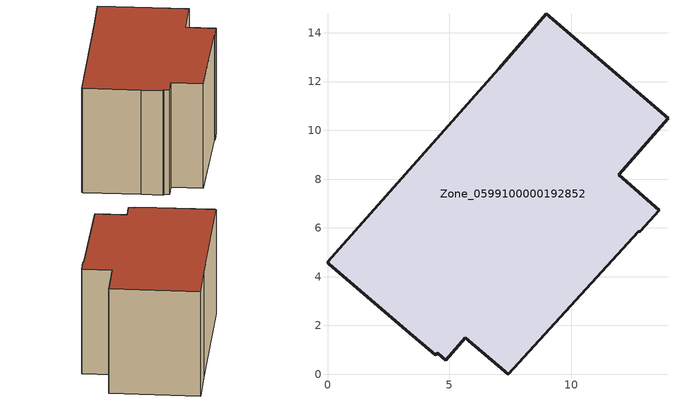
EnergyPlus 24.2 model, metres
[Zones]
Zone_0599100000192852
 floor ground (C_G): 4.52,0.85 4.42,0.79 3.23,1.8 0.06,4.54 0,4.62 7.02,12.52 8.96,14.78 13.96,10.48 11.94,8.18 13.59,6.72 12.83,5.86 12.74,5.84 7.4,0 5.64,1.49 4.85,0.58 z0
 wall outside (C_F): 0.06,4.54 3.23,1.8 4.42,0.79 4.52,0.85 4.85,0.58 5.64,1.49 7.4,0 12.74,5.84 12.83,5.86 13.59,6.72 11.94,8.18 13.96,10.48 8.96,14.78 7.02,12.52 0,4.62 0.06,4.54 z0:8.29
 roof outside (C_R): 4.42,0.79 4.52,0.85 4.85,0.58 5.64,1.49 7.4,0 12.74,5.84 12.83,5.86 13.59,6.72 11.94,8.18 13.96,10.48 8.96,14.78 7.02,12.52 0,4.62 0.06,4.54 3.23,1.8 z8.29
[BUILDING]
Pand.0599100000192852: North Axis=0; Terrain=City; Loads Convergence Tolerance Value=0.04; Temperature Convergence Tolerance Value=0.4; Solar Distribution=FullExterior; Maximum Number of Warmup Days=25; Minimum Number of Warmup Days=1
[Site:Location]
Rotterdam.The.Hague.AP_ZH_NLD Design_Conditions: Latitude=51.96; Longitude=4.45; Time Zone=1; Elevation=-4.5
[SITE:GROUNDTEMPERATURE:BUILDINGSURFACE]
18, 18, 18, 18, 18, 18, 18, 18, 18, 18, 18, 18
[MATERIAL] Thermal Absorptance=0.9; Solar Absorptance=0.7; Visible Absorptance=0.7
Name | Roughness | Thickness | Conductivity | Density | Specific Heat
G.TC.1946 | MediumSmooth | 0.15 | 1 | 540 | 1210
F.TC.1946 | Rough | 0.3 | 0.857143 | 1920 | 840
R.TC.1946 | MediumRough | 0.2 | 0.909091 | 1500 | 1000
[CONSTRUCTION]
C_G: G.TC.1946
C_F: F.TC.1946
C_R: R.TC.1946
[ZONE]
Zone_0599100000192852: Type=1; Multiplier=1; Ceiling Height=Autocalculate; Volume=Autocalculate; Floor Area=autocalculate; Part of Total Floor Area=Yes
[ZONEINFILTRATION:DESIGNFLOWRATE]
Infil_Zone_0599100000192852: Zone or ZoneList or Space or SpaceList=Zone_0599100000192852; Schedule=AlwaysOn; Design Flow Rate Calculation Method=Flow/Area; Flow Rate per Floor Area=0.003; Constant Term Coefficient=1; Temperature Term Coefficient=0; Velocity Term Coefficient=0; Velocity Squared Term Coefficient=0
[HVACTEMPLATE:ZONE:IDEALLOADSAIRSYSTEM]
Zone_0599100000192852: Maximum Heating Supply Air Temperature=50; Minimum Cooling Supply Air Temperature=13; Maximum Heating Supply Air Humidity Ratio=0.0156; Minimum Cooling Supply Air Humidity Ratio=0.0077; Heating Limit=NoLimit; Cooling Limit=NoLimit; Dehumidification Control Type=ConstantSensibleHeatRatio; Cooling Sensible Heat Ratio=0.7; Dehumidification Setpoint=60; Humidification Control Type=None; Humidification Setpoint=30; Outdoor Air Method=None; Outdoor Air Flow Rate per Person=0.00944; Outdoor Air Flow Rate per Zone Floor Area=0; Outdoor Air Flow Rate per Zone=0; Demand Controlled Ventilation Type=None; Outdoor Air Economizer Type=NoEconomizer; Heat Recovery Type=None; Sensible Heat Recovery Effectiveness=0.7; Latent Heat Recovery Effectiveness=0.65
[ZONECONTROL:THERMOSTAT]
ThermostatControl_Zone_0599100000192852: Zone or ZoneList=Zone_0599100000192852; Control Type Schedule=DualSetpointControlType; Control 1=Thermostat_Zone_0599100000192852; Temperature Difference Between Cutout And Setpoint=0
[THERMOSTATSETPOINT:DUALSETPOINT]
Thermostat_Zone_0599100000192852: Heating Setpoint Temperature Schedule=HeatingSetpoint_Zone_0599100000192852; Cooling Setpoint Temperature Schedule=CoolingSetpoint_Zone_0599100000192852
[SCHEDULE:COMPACT]
HeatingSetpoint_Zone_0599100000192852: Through: 12/31, For: AllDays, Until: 24:00, 21
CoolingSetpoint_Zone_0599100000192852: Through: 12/31, For: AllDays, Until: 24:00, 24
DualSetpointControlType: Through: 12/31, For: AllDays, Until: 24:00, 4
AlwaysOn: Through: 12/31, For: AllDays, Until: 24:00, 1
